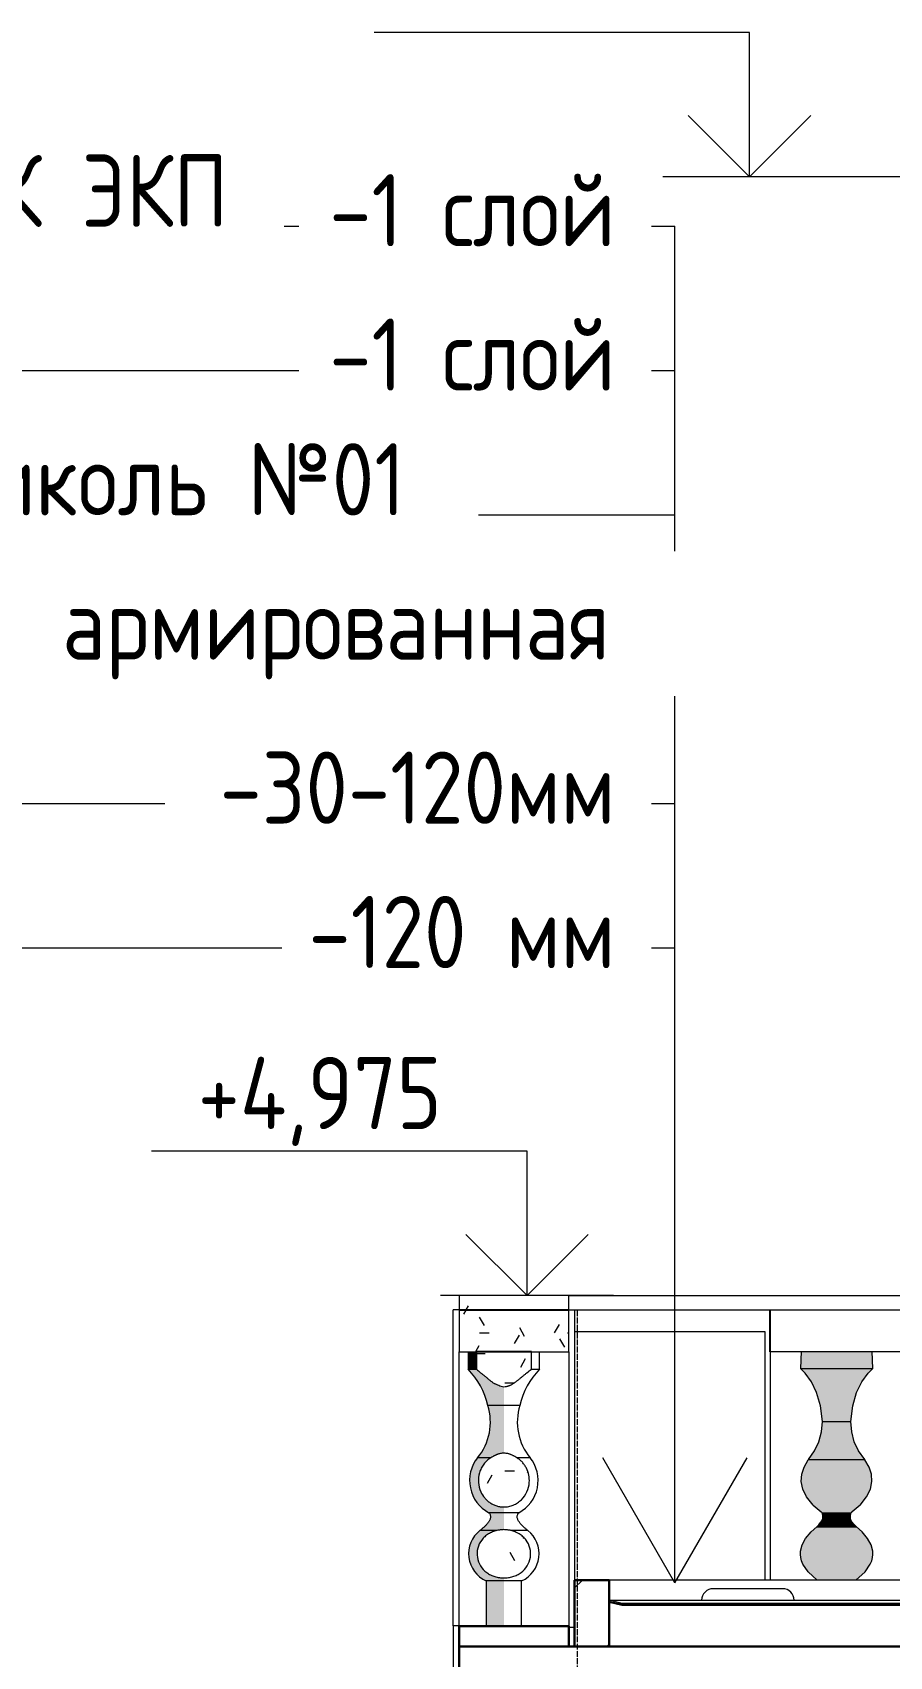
# Model space of a CAD drawing. Header units: millimetres. Extents: x -3929 to 624051, y 52832 to 514950.
# Drawn here: x 479689 to 482656, y 116471 to 122096 of the extents above; entities that cross this region are included whole.
import ezdxf

# ---------------------------------------------------------------- set-up
doc = ezdxf.new("R2010")
doc.units = ezdxf.units.MM
doc.linetypes.add('ADSK_Линия сетки', pattern=[25, 20, -2.5, 0, -2.5])
for name, color, linetype, lineweight in [('Аннотация', 7, 'Continuous', 18), ('Крыша', 7, 'Continuous', 9), ('Оборудование', 7, 'Continuous', 18), ('Ограждение', 7, 'Continuous', 9), ('Оси', 253, 'Continuous', 9), ('Отметки', 7, 'Continuous', 9), ('Перекрытие', 7, 'Continuous', 18), ('Стены внутренние', 7, 'Continuous', 18), ('Стены наружные', 7, 'Continuous', 18), ('Стены несущие', 7, 'Continuous', 30), ('Стены отделка', 7, 'Continuous', 30), ('ШТРИХОВКА', 252, 'Continuous', 15)]:
    doc.layers.add(name, color=color, linetype=linetype, lineweight=lineweight)
doc.styles.add('GOST Common_1', font='GOST_Common.ttf', dxfattribs={"width": 0.9, "height": 250})
doc.styles.add('GOST Common_2', font='GOST_Common.ttf', dxfattribs={"width": 0.9, "height": 250})
pattern_1 = [(0, (492818.01, 121045.93), (406.4, 101.6), [33.528, -271.272, 33.528, -271.272, -1625.6]), (0, (492818.01, 121045.93), (406.4, 101.6), [-609.6, 33.528, -576.072, 33.528, -271.272, -711.2]), (0, (492818.01, 121045.93), (406.4, 101.6), [-1524, 33.528, -169.672, 33.528, -474.472]), (120, (492970.41, 121096.73), (-291.1882, 301.1527), [33.528, -271.272, 33.528, -271.272, -1625.6]), (120, (492970.41, 121096.73), (-291.1882, 301.1527), [-609.6, 33.528, -576.072, 33.528, -271.272, -711.2]), (120, (492970.41, 121096.73), (-291.1882, 301.1527), [-1524, 33.528, -169.672, 33.528, -474.472]), (240, (493021.21, 121299.93), (-115.2118, -402.7527), [33.528, -271.272, 33.528, -271.272, -1625.6]), (240, (493021.21, 121299.93), (-115.2118, -402.7527), [-609.6, 33.528, -576.072, 33.528, -271.272, -711.2]), (240, (493021.21, 121299.93), (-115.2118, -402.7527), [-1524, 33.528, -169.672, 33.528, -474.472])]

# ---------------------------------------------------------------- blocks, each defined once
blk = doc.blocks.new('Балясина_1_4 - Балясина_1_2-890726-Разрез 2-2')
at = {"layer": 'Ограждение', "true_color": 0xfbfbf4}
for points in [[(-2534.2, 4720.1), (-2505.5, 4720.1), (-2505.5, 4780.9), (-2534.2, 4780.9), (-2534.2, 4723.4)], [(-2428.9, 4594.5), (-2410.4, 4594.5), (-2410.4, 4659.2), (-2445.3, 4672.2), (-2505.5, 4720.1), (-2534.2, 4720.1), (-2513.3, 4695.8), (-2498.5, 4674.7), (-2482.3, 4643.4), (-2473.8, 4622.4), (-2465.1, 4594.5), (-2431.7, 4594.5)], [(-2501.4, 4413.7), (-2455.1, 4413.7), (-2433.8, 4424.6), (-2422.3, 4428.1), (-2410.4, 4429.4), (-2410.4, 4594.5), (-2466, 4594.5), (-2460.2, 4571.2), (-2457.4, 4540), (-2457.8, 4520.8), (-2461.7, 4495.5), (-2469.1, 4470.6), (-2479.2, 4447.7), (-2489, 4430.7), (-2498.2, 4418)], [(-2438.7, 4223.1), (-2410.4, 4223.1), (-2410.4, 4242.9), (-2430.2, 4245.6), (-2443.1, 4249.6), (-2457.9, 4257.5), (-2471, 4268.2), (-2481.8, 4281), (-2490.2, 4295.6), (-2496.6, 4316.3), (-2498.5, 4328), (-2498.2, 4344.8), (-2494.9, 4361.3), (-2488.7, 4376.9), (-2479.9, 4391.2), (-2468.2, 4403.8), (-2455.1, 4413.7), (-2501.4, 4413.7), (-2514.8, 4393.1), (-2524, 4370.2), (-2528.5, 4346), (-2528.4, 4321.4), (-2522.8, 4295.8), (-2512.5, 4272.6), (-2497.1, 4251.1), (-2480.1, 4235.1), (-2460.3, 4223.1), (-2439, 4223.1)], [(-2443.5, 4161.4), (-2432.1, 4161.9), (-2413.1, 4164.2), (-2410.4, 4164.8), (-2410.4, 4223.1), (-2462.3, 4223.1), (-2457.3, 4213.7), (-2457, 4205.3), (-2463, 4191.9), (-2470.8, 4181.9), (-2480.2, 4172.5), (-2491.6, 4161.4), (-2444.5, 4161.4)], [(-2471.9, 3987.1), (-2410.4, 3987.1), (-2410.4, 3997.4), (-2426.1, 3998.5), (-2441.5, 4002), (-2456.2, 4007.8), (-2469.7, 4016), (-2483.2, 4028.7), (-2492.9, 4042.6), (-2498.7, 4055.6), (-2502.2, 4068.5), (-2503.1, 4084.3), (-2500.8, 4099.9), (-2494.7, 4115.9), (-2484.5, 4131.2), (-2476.1, 4140.4), (-2463.9, 4149.5), (-2443.5, 4158.7), (-2434.8, 4161.4), (-2493.3, 4161.4), (-2509.9, 4145), (-2523.8, 4121), (-2529.9, 4103.1), (-2531.9, 4076.4), (-2529.1, 4055.6), (-2521.3, 4034.5), (-2508.8, 4015.2), (-2491.1, 3998.6), (-2482.9, 3993.7)], [(-2471.9, 3830), (-2410.4, 3830), (-2410.4, 3987.1), (-2471.9, 3987.1), (-2471.9, 3895.9)]]:
    blk.add_hatch(color=7, dxfattribs=at).paths.add_polyline_path(points)
at = {"layer": 'Ограждение'}
h = blk.add_hatch(dxfattribs=at)
h.set_pattern_fill('FP_2', color=256, style=0, pattern_type=2)
h.set_pattern_definition([(0, (9086.9, 8300), (406.4, 101.6), [33.528, -271.272, 33.528, -271.272, -1625.6]), (0, (9086.9, 8300), (406.4, 101.6), [-609.6, 33.528, -576.072, 33.528, -271.272, -711.2]), (0, (9086.9, 8300), (406.4, 101.6), [-1524, 33.528, -169.672, 33.528, -474.472]), (120, (9239.3, 8350.8), (-291.1882, 301.1527), [33.528, -271.272, 33.528, -271.272, -1625.6]), (120, (9239.3, 8350.8), (-291.1882, 301.1527), [-609.6, 33.528, -576.072, 33.528, -271.272, -711.2]), (120, (9239.3, 8350.8), (-291.1882, 301.1527), [-1524, 33.528, -169.672, 33.528, -474.472]), (240, (9290.1, 8554), (-115.2118, -402.7527), [33.528, -271.272, 33.528, -271.272, -1625.6]), (240, (9290.1, 8554), (-115.2118, -402.7527), [-609.6, 33.528, -576.072, 33.528, -271.272, -711.2]), (240, (9290.1, 8554), (-115.2118, -402.7527), [-1524, 33.528, -169.672, 33.528, -474.472])])
h.paths.add_polyline_path([(-2410.4, 3997.4), (-2394.6, 3998.5), (-2379.3, 4002), (-2364.6, 4007.8), (-2348.7, 4018.1), (-2339.3, 4026.6), (-2327.9, 4042.6), (-2322, 4055.6), (-2318.6, 4068.6), (-2317.7, 4084.3), (-2320, 4100), (-2326.1, 4115.9), (-2333.6, 4128.3), (-2344.7, 4140.4), (-2358, 4150.1), (-2371, 4156.7), (-2394.6, 4163), (-2398.2, 4163.6), (-2413.1, 4164.2), (-2426.1, 4163), (-2440.7, 4159.6), (-2449.8, 4156.7), (-2468.2, 4146.3), (-2476.5, 4140), (-2487.2, 4128.3), (-2495.8, 4113.7), (-2500.8, 4099.9), (-2503.1, 4084.3), (-2500.8, 4063.2), (-2495.8, 4048.5), (-2491.1, 4039.1), (-2481.5, 4026.5), (-2468.2, 4015.1), (-2449.8, 4005.3), (-2440.7, 4001.8), (-2426.1, 3998.5), (-2413.1, 3997.6)])
h.paths.add_polyline_path([(-2410.4, 4242.9), (-2393.7, 4244.6), (-2377.7, 4249.6), (-2362.9, 4257.5), (-2349.8, 4268.2), (-2339, 4281), (-2330.4, 4296.1), (-2325, 4311.4), (-2322.3, 4328), (-2322.6, 4344.8), (-2325.9, 4361.3), (-2332.1, 4376.9), (-2340.9, 4391.2), (-2352.3, 4403.6), (-2365.7, 4413.7), (-2388, 4424.6), (-2399.2, 4427.8), (-2413.1, 4429.1), (-2426.4, 4426.9), (-2440.7, 4421.4), (-2455.1, 4413.7), (-2468.5, 4403.6), (-2479.9, 4391.2), (-2488.7, 4376.9), (-2495.8, 4356.8), (-2498.2, 4344.8), (-2498.2, 4326.2), (-2495.8, 4311.4), (-2490.2, 4295.6), (-2481.8, 4281), (-2468.2, 4265.9), (-2457.9, 4257.5), (-2440.7, 4248.8), (-2422.5, 4244.2), (-2413.1, 4243.2)])
h.paths.add_polyline_path([(-2413.1, 4257.5), (-2413.1, 4257.5), (-2385.6, 4257.5)])
h.paths.add_polyline_path([(-2413.1, 4268.2), (-2413.1, 4268.2), (-2385.6, 4268.2)])
h.paths.add_polyline_path([(-2413.1, 4281), (-2413.1, 4281), (-2385.6, 4281)])
h.paths.add_polyline_path([(-2413.1, 4295.6), (-2413.1, 4295.6), (-2385.6, 4295.6)])
h.paths.add_polyline_path([(-2440.7, 4295.6), (-2440.7, 4295.6), (-2413.1, 4295.6)])
h.paths.add_polyline_path([(-2413.1, 4311.4), (-2413.1, 4311.4), (-2385.6, 4311.4)])
h.paths.add_polyline_path([(-2410.4, 4659.2), (-2389.1, 4664.7), (-2375.1, 4672.5), (-2342.9, 4697.6), (-2315.3, 4720.5), (-2315.3, 4780.9), (-2505.5, 4780.9), (-2505.5, 4720.1), (-2445.3, 4672.2), (-2413.1, 4660.2)])
for p, q in [((-2534.2, 4780.9), (-2534.2, 4720.1)), ((-2534.2, 4780.9), (-2534.2, 4720.1)), ((-2286.6, 4720.1), (-2286.6, 4780.9)), ((-2286.6, 4720.1), (-2286.6, 4780.9)), ((-2534.2, 4720.1), (-2505.5, 4720.1)), ((-2315.3, 4720.1), (-2286.6, 4720.1)), ((-2410.4, 4594.5), (-2466, 4594.5)), ((-2354.8, 4594.5), (-2410.4, 4594.5)), ((-2455.1, 4413.7), (-2501.4, 4413.7)), ((-2319.4, 4413.7), (-2365.7, 4413.7)), ((-2410.4, 4223.1), (-2462.3, 4223.1)), ((-2358.5, 4223.1), (-2410.4, 4223.1)), ((-2434.8, 4161.4), (-2493.3, 4161.4)), ((-2327.5, 4161.4), (-2385.5, 4161.4)), ((-2471.9, 3987.1), (-2471.9, 3830)), ((-2410.4, 3987.1), (-2471.9, 3987.1)), ((-2471.9, 3987.1), (-2471.9, 3830)), ((-2348.9, 3987.1), (-2410.4, 3987.1)), ((-2348.9, 3830), (-2348.9, 3987.1)), ((-2348.9, 3830), (-2348.9, 3987.1))]:
    blk.add_line(p, q, dxfattribs=at)
at = {"layer": 'Ограждение', "lineweight": 18}
for p, q in [((-2410.4, 4780.9), (-2505.5, 4780.9)), ((-2505.5, 4780.9), (-2505.5, 4720.1)), ((-2315.3, 4780.9), (-2410.4, 4780.9)), ((-2315.3, 4720.1), (-2315.3, 4780.9))]:
    blk.add_line(p, q, dxfattribs=at)
at = {"layer": 'Ограждение'}
for centre, radius, start, end in [((-2717.4, 4539.1), 257.5, 12.4275, 44.6472), ((-2103.4, 4539.1), 257.5, 135.3528, 167.5725), ((-2649.6, 4536.6), 192.6, 320.3207, 17.4983), ((-2171.2, 4536.6), 192.6, 162.5017, 219.6793), ((-2402.4, 4334.7), 126.6, 141.4101, 241.8086), ((-2418.4, 4334.7), 126.6, 298.1914, 38.5899), ((-2429.6, 4080.8), 102.8, 128.3065, 245.736), ((-2391.2, 4080.8), 102.8, 294.264, 51.6935)]:
    blk.add_arc(centre, radius, start, end, dxfattribs=at)
at = {"layer": 'Ограждение', "lineweight": 18}
for points, knots in [([(-2505.5, 4720.1), (-2500.7, 4716), (-2493.4, 4710), (-2484.7, 4703), (-2479.7, 4699), (-2475.9, 4696), (-2472.2, 4693), (-2467.2, 4688.7), (-2461, 4683.4), (-2454.6, 4678.3), (-2449.3, 4674.6), (-2445.3, 4672.2), (-2441.2, 4670), (-2435.6, 4667.3), (-2428.4, 4664.3), (-2419.6, 4661.4), (-2413.5, 4659.9), (-2410.4, 4659.2)], [0, 0, 0, 0, 0.166667, 0.25, 0.291667, 0.333333, 0.375, 0.416667, 0.5, 0.583333, 0.625, 0.666667, 0.708333, 0.75, 0.833333, 0.916667, 1, 1, 1, 1]), ([(-2410.4, 4659.2), (-2407.1, 4659.5), (-2402.4, 4660.1), (-2397, 4661.5), (-2394, 4662.4), (-2391.8, 4663.2), (-2389.6, 4664.1), (-2386.7, 4665.5), (-2383.2, 4667.4), (-2379.8, 4669.5), (-2377.1, 4671.2), (-2375.1, 4672.5), (-2373.1, 4673.8), (-2370.5, 4675.6), (-2367.3, 4678), (-2363.5, 4680.9), (-2359.8, 4683.9), (-2356, 4686.8), (-2352.4, 4689.8), (-2348.7, 4692.8), (-2345.1, 4695.8), (-2341.4, 4698.9), (-2336.5, 4703), (-2327.9, 4710.1), (-2320.3, 4716.1), (-2315.3, 4720.1)], [0, 0, 0, 0, 0.083333, 0.125, 0.145833, 0.166667, 0.1875, 0.208333, 0.25, 0.291667, 0.3125, 0.333333, 0.354167, 0.375, 0.416667, 0.458333, 0.5, 0.541667, 0.583333, 0.625, 0.666667, 0.708333, 0.75, 0.833333, 1, 1, 1, 1]), ([(-2455.1, 4413.7), (-2460, 4410.7), (-2468.9, 4404), (-2480.3, 4391.5), (-2489.2, 4377.1), (-2497.4, 4356.2), (-2500.5, 4327.8), (-2492.7, 4297.5), (-2479.8, 4277.2), (-2468.1, 4265.1), (-2459.8, 4258.6), (-2452.6, 4254.2), (-2447, 4251.2), (-2441.2, 4248.7), (-2435.3, 4246.6), (-2429.1, 4245), (-2420.9, 4243.4), (-2414.7, 4242.9), (-2410.4, 4242.9)], [0, 0, 0, 0, 0.071429, 0.142857, 0.214286, 0.285714, 0.428571, 0.571429, 0.678571, 0.732143, 0.785714, 0.8125, 0.839286, 0.866071, 0.892857, 0.919643, 0.946429, 1, 1, 1, 1]), ([(-2410.4, 4429.4), (-2412.4, 4429.4), (-2416.4, 4429.1), (-2422.3, 4428.2), (-2427.2, 4426.9), (-2431, 4425.6), (-2433.3, 4424.8), (-2435.1, 4424), (-2437, 4423.3), (-2439.2, 4422.2), (-2441.9, 4420.9), (-2445.5, 4419.1), (-2449.9, 4416.8), (-2453.4, 4414.8), (-2455.1, 4413.7)], [0, 0, 0, 0, 0.125, 0.25, 0.375, 0.4375, 0.5, 0.53125, 0.5625, 0.625, 0.6875, 0.75, 0.875, 1, 1, 1, 1]), ([(-2365.7, 4413.7), (-2368, 4415.2), (-2371.5, 4417.2), (-2376.3, 4419.7), (-2379.9, 4421.4), (-2383.5, 4423.1), (-2387.1, 4424.7), (-2390.8, 4426.1), (-2394.6, 4427.2), (-2398.4, 4428.1), (-2403.7, 4429), (-2407.7, 4429.3), (-2410.4, 4429.4)], [0, 0, 0, 0, 0.166667, 0.25, 0.333333, 0.416667, 0.5, 0.583333, 0.666667, 0.75, 0.833333, 1, 1, 1, 1]), ([(-2410.4, 4242.9), (-2404.7, 4243), (-2393.6, 4244.1), (-2377.4, 4249.1), (-2362.6, 4257.1), (-2345.1, 4271.3), (-2328.8, 4294.7), (-2321, 4325.1), (-2322.8, 4353.3), (-2329.7, 4373.4), (-2338.3, 4387.9), (-2344.8, 4396.2), (-2350.7, 4402.2), (-2356.9, 4407.8), (-2362.1, 4411.5), (-2365.7, 4413.7)], [0, 0, 0, 0, 0.071429, 0.142857, 0.214286, 0.285714, 0.428571, 0.571429, 0.678571, 0.785714, 0.839286, 0.892857, 0.919643, 0.946429, 1, 1, 1, 1]), ([(-2434.8, 4161.4), (-2440, 4160.3), (-2450, 4157.1), (-2464.2, 4149.9), (-2476.9, 4140.4), (-2491.2, 4124.7), (-2502.9, 4100.5), (-2504.3, 4068.2), (-2492.9, 4038), (-2474.5, 4018.4), (-2456.4, 4007.4), (-2441.6, 4001.6), (-2426.1, 3998.2), (-2415.7, 3997.4), (-2410.4, 3997.4)], [0, 0, 0, 0, 0.0625, 0.125, 0.1875, 0.25, 0.375, 0.5, 0.625, 0.75, 0.8125, 0.875, 0.9375, 1, 1, 1, 1]), ([(-2410.4, 3997.4), (-2405.1, 3997.4), (-2394.6, 3998.2), (-2379.1, 4001.6), (-2364.4, 4007.4), (-2346.2, 4018.4), (-2327.9, 4038), (-2316.5, 4068.2), (-2318, 4100.5), (-2329.6, 4124.7), (-2343.9, 4140.4), (-2356.6, 4149.9), (-2370.9, 4157.1), (-2380.8, 4160.3), (-2386, 4161.4)], [0, 0, 0, 0, 0.0625, 0.125, 0.1875, 0.25, 0.375, 0.5, 0.625, 0.75, 0.8125, 0.875, 0.9375, 1, 1, 1, 1])]:
    blk.add_open_spline(points, degree=3, knots=knots, dxfattribs=at)
at = {"layer": 'Ограждение'}
for points, knots in [([(-2462.3, 4223.1), (-2461.1, 4221.9), (-2459.1, 4219.2), (-2457.2, 4215), (-2456.4, 4210.2), (-2456.8, 4205.3), (-2458.1, 4200.7), (-2460.2, 4196.2), (-2462.6, 4192.1), (-2465.5, 4188.1), (-2468.4, 4184.4), (-2472.6, 4179.8), (-2478.6, 4173.8), (-2484.3, 4168.8), (-2489.4, 4164.6), (-2492, 4162.5), (-2493.3, 4161.4)], [0, 0, 0, 0, 0.0625, 0.125, 0.1875, 0.25, 0.3125, 0.375, 0.4375, 0.5, 0.5625, 0.625, 0.75, 0.875, 0.9375, 1, 1, 1, 1]), ([(-2327.5, 4161.4), (-2328.8, 4162.5), (-2331.4, 4164.6), (-2336.5, 4168.8), (-2342.2, 4173.8), (-2348.2, 4179.8), (-2352.4, 4184.4), (-2355.3, 4188.1), (-2358.2, 4192.1), (-2360.6, 4196.2), (-2362.7, 4200.7), (-2364, 4205.3), (-2364.4, 4210.2), (-2363.6, 4215), (-2361.7, 4219.2), (-2359.7, 4221.9), (-2358.5, 4223.1)], [0, 0, 0, 0, 0.0625, 0.125, 0.25, 0.375, 0.4375, 0.5, 0.5625, 0.625, 0.6875, 0.75, 0.8125, 0.875, 0.9375, 1, 1, 1, 1])]:
    blk.add_open_spline(points, degree=3, knots=knots, dxfattribs=at)
at = {"layer": 'Ограждение', "lineweight": 18}
for points in [[(-2410.4, 4164.4), (-2414.5, 4164.3), (-2422.7, 4163.8), (-2430.8, 4162.4), (-2434.8, 4161.4)], [(-2386, 4161.4), (-2390.1, 4162.4), (-2398.2, 4163.8), (-2406.3, 4164.3), (-2410.4, 4164.4)]]:
    blk.add_open_spline(points, degree=3, dxfattribs=at)
blk = doc.blocks.new('Баляина_10 - Баляина_1-1040744-Разрез 2-2')
at = {"layer": 'Ограждение', "true_color": 0xfbfbf4}
for points in [[(-1297, 4722.4), (-1258.4, 4722.4), (-1258.4, 4780.9), (-1381.6, 4780.9), (-1383.4, 4722.4), (-1331.9, 4722.4)], [(-1228.2, 4722.4), (-1133.3, 4722.4), (-1135.1, 4780.9), (-1258.4, 4780.9), (-1258.4, 4722.4)], [(-1270.9, 4539.1), (-1258.4, 4539.1), (-1258.4, 4722.4), (-1383.4, 4722.4), (-1345, 4675.5), (-1335.6, 4657.7), (-1320.4, 4617.7), (-1311.2, 4576.6), (-1305.9, 4539.1), (-1277.1, 4539.1)], [(-1221.9, 4539.1), (-1210.8, 4539.1), (-1202.1, 4592.6), (-1194.6, 4622.6), (-1179.9, 4660), (-1169.3, 4679.9), (-1133.3, 4722.4), (-1258.4, 4722.4), (-1257.9, 4539.1), (-1222.5, 4539.1)], [(-1179.4, 4407.3), (-1162.3, 4407.3), (-1180.7, 4434.8), (-1198.6, 4473.9), (-1206.4, 4502.7), (-1210.8, 4539.1), (-1258.4, 4539.1), (-1258.4, 4407.3), (-1191.3, 4407.3)], [(-1289.1, 4223.1), (-1258.4, 4223.1), (-1258.4, 4407.3), (-1354.5, 4407.1), (-1375.4, 4367.8), (-1380.4, 4330.4), (-1375, 4304.9), (-1362.8, 4279.4), (-1357.1, 4270.8), (-1346.6, 4258.3), (-1317.2, 4230), (-1307.7, 4223.1), (-1294.7, 4223.1)], [(-1210.9, 4223.1), (-1207.9, 4223.9), (-1195.7, 4233.3), (-1164.7, 4264), (-1151.8, 4283), (-1145.1, 4296.7), (-1140.1, 4308.6), (-1136.1, 4331.5), (-1141.7, 4370.5), (-1162.3, 4407.3), (-1258.4, 4407.3), (-1258.4, 4223.1), (-1212.4, 4223.1)], [(-1290.6, 4174.7), (-1258.4, 4174.7), (-1258.4, 4223.1), (-1307.7, 4223.1), (-1305.9, 4211.9), (-1306.8, 4201), (-1308.8, 4195.9), (-1314.5, 4187.3), (-1324.4, 4177), (-1327, 4174.7), (-1292.3, 4174.7)], [(-1222.8, 4174.7), (-1189.7, 4174.7), (-1202.4, 4187.4), (-1207.9, 4195.7), (-1209, 4198.7), (-1210.6, 4205), (-1210.5, 4215.7), (-1209.8, 4223.1), (-1258.4, 4223.1), (-1258.4, 4174.7), (-1228.2, 4174.7)], [(-1283.7, 3990), (-1258.4, 3990), (-1258.4, 4174.7), (-1327, 4174.7), (-1357.9, 4142.6), (-1367, 4129.9), (-1375.4, 4114.9), (-1379, 4105.5), (-1383.6, 4084), (-1380.7, 4061.7), (-1372.7, 4041.3), (-1361.2, 4024.9), (-1345.2, 4007), (-1325.2, 3990), (-1284.2, 3990)], [(-1211, 3990), (-1191.5, 3990), (-1165.5, 4013.5), (-1149.8, 4032), (-1142.1, 4044.7), (-1134.4, 4067.5), (-1133.1, 4084.4), (-1140.5, 4113.2), (-1147.2, 4125.9), (-1159.2, 4143.1), (-1170.4, 4155.4), (-1189.7, 4174.7), (-1258.4, 4174.7), (-1258.4, 3990), (-1211.5, 3990)]]:
    blk.add_hatch(color=7, dxfattribs=at).paths.add_polyline_path(points)
h = blk.add_hatch(color=7, dxfattribs=at)
h.paths.add_polyline_path([(-1315.5, 4407.3), (-1258.4, 4407.3), (-1258.4, 4539.1), (-1305.9, 4539.1), (-1311, 4499.3), (-1319.6, 4468.6), (-1338.4, 4430.8), (-1354.4, 4407.3), (-1321, 4407.3)])
h.paths.add_polyline_path([(-1307.5, 4499.3), (-1307.5, 4499.3), (-1306.2, 4530.3)])
at = {"layer": 'Ограждение'}
for p, q in [((-1381.6, 4780.9), (-1383.4, 4722.4)), ((-1133.3, 4722.4), (-1135.1, 4780.9)), ((-1383.4, 4722.4), (-1258.4, 4722.4)), ((-1258.4, 4722.4), (-1133.3, 4722.4)), ((-1307.1, 4539.1), (-1258.4, 4539.1)), ((-1258.4, 4539.1), (-1209.6, 4539.1)), ((-1355.9, 4407.3), (-1258.4, 4407.3)), ((-1258.4, 4407.3), (-1160.9, 4407.3)), ((-1309, 4223.1), (-1258.4, 4223.1)), ((-1258.4, 4223.1), (-1207.7, 4223.1)), ((-1327, 4174.7), (-1258.4, 4174.7)), ((-1258.4, 4174.7), (-1189.7, 4174.7))]:
    blk.add_line(p, q, dxfattribs=at)
at = {"layer": 'Ограждение', "flags": 128}
for points in [[(-1307.1, 4539.1), (-1314.5, 4593.8), (-1327.6, 4638.9), (-1345.4, 4675.9), (-1367.3, 4706.1), (-1383.4, 4722.4)], [(-1209.6, 4539.1), (-1202.2, 4593.8), (-1189.1, 4638.9), (-1171.3, 4675.9), (-1149.4, 4706.1), (-1133.3, 4722.4)], [(-1355.9, 4407.3), (-1334.5, 4437), (-1319.6, 4468.8), (-1310.5, 4503), (-1307.1, 4539.1)], [(-1160.9, 4407.3), (-1182.3, 4437), (-1197.1, 4468.8), (-1206.2, 4503), (-1209.6, 4539.1)], [(-1339.3, 4249.5), (-1362.3, 4277.8), (-1375.5, 4305), (-1380.6, 4331.1), (-1378.8, 4356.1), (-1370.9, 4381), (-1356.4, 4406.5), (-1355.9, 4407.3)], [(-1177.4, 4249.5), (-1154.4, 4277.8), (-1141.2, 4305), (-1136.2, 4331.1), (-1137.9, 4356.1), (-1145.8, 4381), (-1160.3, 4406.5), (-1160.9, 4407.3)], [(-1339.3, 4249.5), (-1311.8, 4225.7), (-1310.2, 4224.5), (-1309.4, 4223.8), (-1309.1, 4223.4), (-1309, 4223.1)], [(-1318.2, 4182.9), (-1311.3, 4191.4), (-1307.6, 4198.9), (-1306, 4205.9), (-1306, 4212.8), (-1307.6, 4219.8), (-1309, 4223.1)], [(-1198.5, 4182.9), (-1205.4, 4191.4), (-1209.1, 4198.9), (-1210.8, 4205.9), (-1210.7, 4212.8), (-1209.1, 4219.8), (-1207.7, 4223.1)], [(-1177.4, 4249.5), (-1204.9, 4225.7), (-1206.5, 4224.5), (-1207.3, 4223.8), (-1207.6, 4223.4), (-1207.7, 4223.1)], [(-1325.2, 3990), (-1356.8, 4018.7), (-1374.9, 4045.1), (-1379.7, 4056.7), (-1382.6, 4067.9), (-1383.7, 4078.9), (-1383.2, 4089.7), (-1377.6, 4111.3), (-1365.6, 4133.4), (-1346.4, 4156.7), (-1327, 4174.7)], [(-1318.2, 4182.9), (-1325.1, 4176.4), (-1327, 4174.7)], [(-1198.5, 4182.9), (-1191.6, 4176.4), (-1189.7, 4174.7)], [(-1191.5, 3990), (-1159.9, 4018.7), (-1141.8, 4045.1), (-1137, 4056.7), (-1134.1, 4067.9), (-1133, 4078.9), (-1133.5, 4089.7), (-1139.2, 4111.3), (-1151.1, 4133.4), (-1170.4, 4156.7), (-1189.7, 4174.7)]]:
    blk.add_lwpolyline(points, dxfattribs=at)
blk = doc.blocks.new('TN_ПВХ воронка парапетная - ПВХ воронка парапетная 100х100 длиной 650мм с отводом и листоуловителем-1908337-Разрез 2-2')
at = {"layer": 'Оборудование'}
blk.add_line((-1445.6, 3960), (-1685.6, 3960), dxfattribs=at)
for centre, start, end in [((-1685.6, 3920), 90, 180), ((-1445.6, 3920), 360, 90)]:
    blk.add_arc(centre, 40, start, end, dxfattribs=at)
blk = doc.blocks.new('Высотные отметки - Стрелка вверх-12093-Разрез 2-2')
at = {"layer": 'Аннотация', "lineweight": 20}
for p, q in [((21738.9, 450), (20438.9, 450)), ((21738.9, -50), (21738.9, 450)), ((21738.9, -50), (21526.8, 162.1)), ((21738.9, -50), (21951, 162.1)), ((22038.9, -50), (21438.9, -50))]:
    blk.add_line(p, q, dxfattribs=at)
blk = doc.blocks.new('ADSK_Обозначение_ФлажокПирогаКонструкции - Кровля балкон-7228142-Разрез 2-2')
at = {"layer": 'Аннотация', "lineweight": 20}
for p, q in [((-9818.2, 8679.7), (-1818.2, 8679.7)), ((-1818.2, 8179.7), (-1818.2, 8679.7)), ((-9818.2, 8179.7), (-1818.2, 8179.7)), ((-1818.2, 7679.7), (-1818.2, 8179.7)), ((-9818.2, 7679.7), (-1818.2, 7679.7)), ((-1818.2, 7179.7), (-1818.2, 7679.7)), ((-9818.2, 7179.7), (-1818.2, 7179.7)), ((-1818.2, 6679.7), (-1818.2, 7179.7)), ((-9818.2, 6679.7), (-1818.2, 6679.7)), ((-1818.2, 6179.7), (-1818.2, 6679.7)), ((-9818.2, 6179.7), (-1818.2, 6179.7)), ((-1818.2, 3979.7), (-1818.2, 6179.7)), ((-1818.2, 3979.7), (-2068.2, 4412.7)), ((-1818.2, 3979.7), (-1568.2, 4412.7))]:
    blk.add_line(p, q, dxfattribs=at)

msp = doc.modelspace()

# ---------------------------------------------------------------- hatches: boundary and pattern name
at = {"layer": 'Крыша'}
for points in [[(483592.211, 116650.793), (485038.204, 116651.656), (485309.344, 116661.733), (485309.344, 116665.933), (485300.568, 116665.902), (485015.618, 116654.994), (481729.267, 116655.206), (481685.559, 116665.933), (481685.559, 116661.608), (481731.356, 116650.793), (483542.211, 116650.793)], [(482164.262, 116647.793), (485038.204, 116648.653), (485309.344, 116658.733), (485309.344, 116661.733), (485300.568, 116661.699), (485015.674, 116650.793), (481729.267, 116650.882), (481685.559, 116661.608), (481685.559, 116658.519), (481731.356, 116647.793), (482152.535, 116647.793)]]:
    msp.add_hatch(color=256, dxfattribs=at).paths.add_polyline_path(points)
at = {"layer": 'ШТРИХОВКА'}
h = msp.add_hatch(dxfattribs=at)
h.set_pattern_fill('FP_2', color=252, style=0, pattern_type=2)
h.set_pattern_definition(pattern_1)
h.paths.add_polyline_path([(481165.559, 117671.814), (481545.559, 117671.814), (481545.559, 117720.933), (481165.559, 117720.933)])
h = msp.add_hatch(dxfattribs=at)
h.set_pattern_fill('FP_2', color=252, style=0, pattern_type=2)
h.set_pattern_definition(pattern_1)
h.paths.add_polyline_path([(481400.671, 117526.814), (481545.559, 117526.814), (481545.559, 117671.814), (481165.559, 117670.933), (481165.559, 117526.814), (481306.974, 117526.814)])
h = msp.add_hatch(dxfattribs=at)
h.set_pattern_fill('FP_18', color=252, style=0, pattern_type=2)
h.set_pattern_definition([(45, (492818, 121045.93), (-235.732, 235.732), []), (45, (492975.17, 121045.93), (-235.732, 235.732), [])])
h.paths.add_polyline_path([(481592.228, 116505.933), (481685.559, 116505.933), (481685.559, 116735.933), (481565.559, 116735.933), (481565.559, 116505.933)])

# ---------------------------------------------------------------- linework, layer by layer
at = {"layer": 'Крыша'}
for p, q in [((481730.132, 116654.994), (481685.559, 116665.933)), ((481685.559, 116665.933), (485309.344, 116665.933)), ((485015.618, 116654.994), (481730.132, 116654.994))]:
    msp.add_line(p, q, dxfattribs=at)
at = {"layer": 'Крыша', "lineweight": 18}
for p, q in [((481729.627, 116650.793), (481685.559, 116661.608)), ((481729.267, 116647.793), (481685.559, 116658.519)), ((485015.715, 116647.793), (481729.267, 116647.793)), ((485015.674, 116650.793), (481729.627, 116650.793))]:
    msp.add_line(p, q, dxfattribs=at)
at = {"layer": 'Оси', "linetype": 'ADSK_Линия сетки'}
msp.add_line((481576.112, 107157.883), (481576.112, 117670.933), dxfattribs=at)
at = {"layer": 'Отметки', "lineweight": 5}
msp.add_line((485931.748, 121595.933), (482171.084, 121595.933), dxfattribs=at)
at = {"layer": 'Перекрытие', "lineweight": 9}
for p, q in [((481545.559, 117720.933), (481165.559, 117720.933)), ((481165.559, 117720.933), (481165.559, 117526.814)), ((481545.559, 117526.814), (481545.559, 117720.933)), ((481545.559, 117671.814), (481165.559, 117671.814)), ((481165.559, 117670.933), (481545.559, 117670.933)), ((481165.559, 117526.814), (481225.579, 117526.814)), ((481225.583, 117526.814), (481415.843, 117526.814)), ((481415.847, 117526.814), (481545.559, 117526.814))]:
    msp.add_line(p, q, dxfattribs=at)
at = {"layer": 'Перекрытие'}
for p, q in [((481545.559, 117720.933), (485429.344, 117720.933)), ((482241.64, 117671.814), (484355.82, 117671.814)), ((482241.64, 117526.814), (482241.64, 117671.814)), ((485429.344, 117670.933), (482244.098, 117670.933)), ((484355.82, 117526.814), (482241.64, 117526.814))]:
    msp.add_line(p, q, dxfattribs=at)
at = {"layer": 'Перекрытие', "lineweight": 30}
for p, q in [((485309.344, 116505.933), (481165.559, 116505.933)), ((481165.559, 116505.933), (481165.559, 116165.933))]:
    msp.add_line(p, q, dxfattribs=at)
at = {"layer": 'Стены внутренние'}
for p, q in [((482244.098, 117670.933), (481565.559, 117670.933)), ((482244.098, 116735.933), (482244.098, 117670.933)), ((481165.559, 116576.814), (481165.559, 117526.814)), ((481545.559, 117526.814), (481545.559, 116575.933)), ((485309.344, 116735.933), (481685.559, 116735.933))]:
    msp.add_line(p, q, dxfattribs=at)
at = {"layer": 'Стены наружные'}
for p, q in [((481145.559, 116576.814), (481145.559, 117671.814)), ((481165.559, 117671.814), (481145.559, 117671.814)), ((481565.559, 117670.933), (481545.559, 117670.933)), ((481565.559, 117670.933), (481565.559, 116735.933)), ((482225.559, 117595.548), (481565.559, 117595.548)), ((482225.559, 116735.933), (482225.559, 117595.548)), ((481565.559, 116570.933), (481545.559, 116570.933))]:
    msp.add_line(p, q, dxfattribs=at)
at = {"layer": 'Стены несущие'}
for p, q in [((481565.559, 116735.933), (481565.559, 116505.933)), ((481685.559, 116735.933), (481565.559, 116735.933)), ((481685.559, 116505.933), (481685.559, 116735.933)), ((481165.559, 116575.933), (481165.559, 116505.933)), ((481545.559, 116575.933), (481165.559, 116575.933)), ((481545.559, 116505.933), (481545.559, 116575.933))]:
    msp.add_line(p, q, dxfattribs=at)
at = {"layer": 'Стены отделка', "lineweight": 9}
for p, q in [((481145.559, 116576.814), (481145.559, 116165.933)), ((481165.559, 116576.814), (481145.559, 116576.814)), ((481165.559, 116575.933), (481165.559, 116576.814))]:
    msp.add_line(p, q, dxfattribs=at)

# ---------------------------------------------------------------- block references
at = {"layer": 'Аннотация'}
msp.add_blockref('ADSK_Обозначение_ФлажокПирогаКонструкции - Кровля балкон-7228142-Разрез 2-2', (483731.112, 112745.933), dxfattribs=at)
at = {"layer": 'Оборудование'}
msp.add_blockref('TN_ПВХ воронка парапетная - ПВХ воронка парапетная 100х100 длиной 650мм с отводом и листоуловителем-1908337-Разрез 2-2', (483731.112, 112745.933), dxfattribs=at)
at = {"layer": 'Ограждение'}
for name in ['Балясина_1_4 - Балясина_1_2-890726-Разрез 2-2', 'Баляина_10 - Баляина_1-1040744-Разрез 2-2']:
    msp.add_blockref(name, (483731.112, 112745.933), dxfattribs=at)
at = {"layer": 'Отметки', "lineweight": 20}
for p in [(460432.2, 121645.933), (459661.945, 117770.933)]:
    msp.add_blockref('Высотные отметки - Стрелка вверх-12093-Разрез 2-2', p, dxfattribs=at)

# ---------------------------------------------------------------- texts
at = {"layer": 'Отметки', "lineweight": 20, "insert": (480260.839, 118547.64), "char_height": 250, "width": 1055.97624, "attachment_point": 1, "line_spacing_factor": 1.022761, "style": 'GOST Common_1'}
msp.add_mtext('+4,975', dxfattribs=at)

# ---------------------------------------------------------------- next in the draw order: texts
at = {"layer": 'Аннотация', "lineweight": 9, "char_height": 250, "line_spacing_factor": 1.022766, "style": 'GOST Common_2', "bg_fill": 2}
for s, insert, width, attachment_point in [('\\pxt4.572,9.144,13.716,18.288,22.86,27.432,32.004,36.576,41.148,45.72,50.292,54.864,59.436,64.008,68.58,73.152,77.724,82.296,86.868,91.44,96.012,100.584,105.156,109.728,114.3,118.872,123.444,128.016,132.588,137.16,141.732,146.304;{Верхний слой-Техноэласт ПЛАМЯ СТОП К ЭКП}', (474088.684, 121355.257), 6345.9, 7), ('\\pxqr,t4.572,9.144,13.716,18.288,22.86,27.432,32.004,36.576,41.148,45.72,50.292,54.864,59.436,64.008,68.58,73.152,77.724,82.296,86.868,91.44,96.012,100.584,105.156,109.728,114.3,118.872,123.444,128.016,132.588,137.16,141.732,146.304;{-1 слой}', (481706.768, 121355.257), 970.2, 9), ('\\pxt4.572,9.144,13.716,18.288,22.86,27.432,32.004,36.576,41.148,45.72,50.292,54.864,59.436,64.008,68.58,73.152,77.724,82.296,86.868,91.44,96.012,100.584,105.156,109.728,114.3,118.872,123.444,128.016,132.588,137.16,141.732,146.304;{Огрунтовка- праймер битумный Технониколь №01}', (474088.684, 120355.257), 7019.1, 7), ('\\pxqr,t4.572,9.144,13.716,18.288,22.86,27.432,32.004,36.576,41.148,45.72,50.292,54.864,59.436,64.008,68.58,73.152,77.724,82.296,86.868,91.44,96.012,100.584,105.156,109.728,114.3,118.872,123.444,128.016,132.588,137.16,141.732,146.304;{-30-120мм}', (481706.768, 119355.257), 1434.6, 9)]:
    msp.add_mtext(s, dxfattribs=dict(at, insert=insert, width=width, attachment_point=attachment_point))

# ---------------------------------------------------------------- next in the draw order: texts
for s, insert, width, attachment_point in [('\\pxqr,t4.572,9.144,13.716,18.288,22.86,27.432,32.004,36.576,41.148,45.72,50.292,54.864,59.436,64.008,68.58,73.152,77.724,82.296,86.868,91.44,96.012,100.584,105.156,109.728,114.3,118.872,123.444,128.016,132.588,137.16,141.732,146.304;{-1 слой}', (481706.768, 120855.257), 970.2, 9), ('\\pxt4.572,9.144,13.716,18.288,22.86,27.432,32.004,36.576,41.148,45.72,50.292,54.864,59.436,64.008,68.58,73.152,77.724,82.296,86.868,91.44,96.012,100.584,105.156,109.728,114.3,118.872,123.444,128.016,132.588,137.16,141.732,146.304;{Стяжка из цем.-песч.р-раМ150 по уклону, армированная}', (474088.684, 119855.257), 7857.9, 7), ('\\pxqr,t4.572,9.144,13.716,18.288,22.86,27.432,32.004,36.576,41.148,45.72,50.292,54.864,59.436,64.008,68.58,73.152,77.724,82.296,86.868,91.44,96.012,100.584,105.156,109.728,114.3,118.872,123.444,128.016,132.588,137.16,141.732,146.304;{-120 мм}', (481706.768, 118855.257), 1029.6, 9)]:
    msp.add_mtext(s, dxfattribs=dict(at, insert=insert, width=width, attachment_point=attachment_point))

doc.saveas('drawing.dxf')
